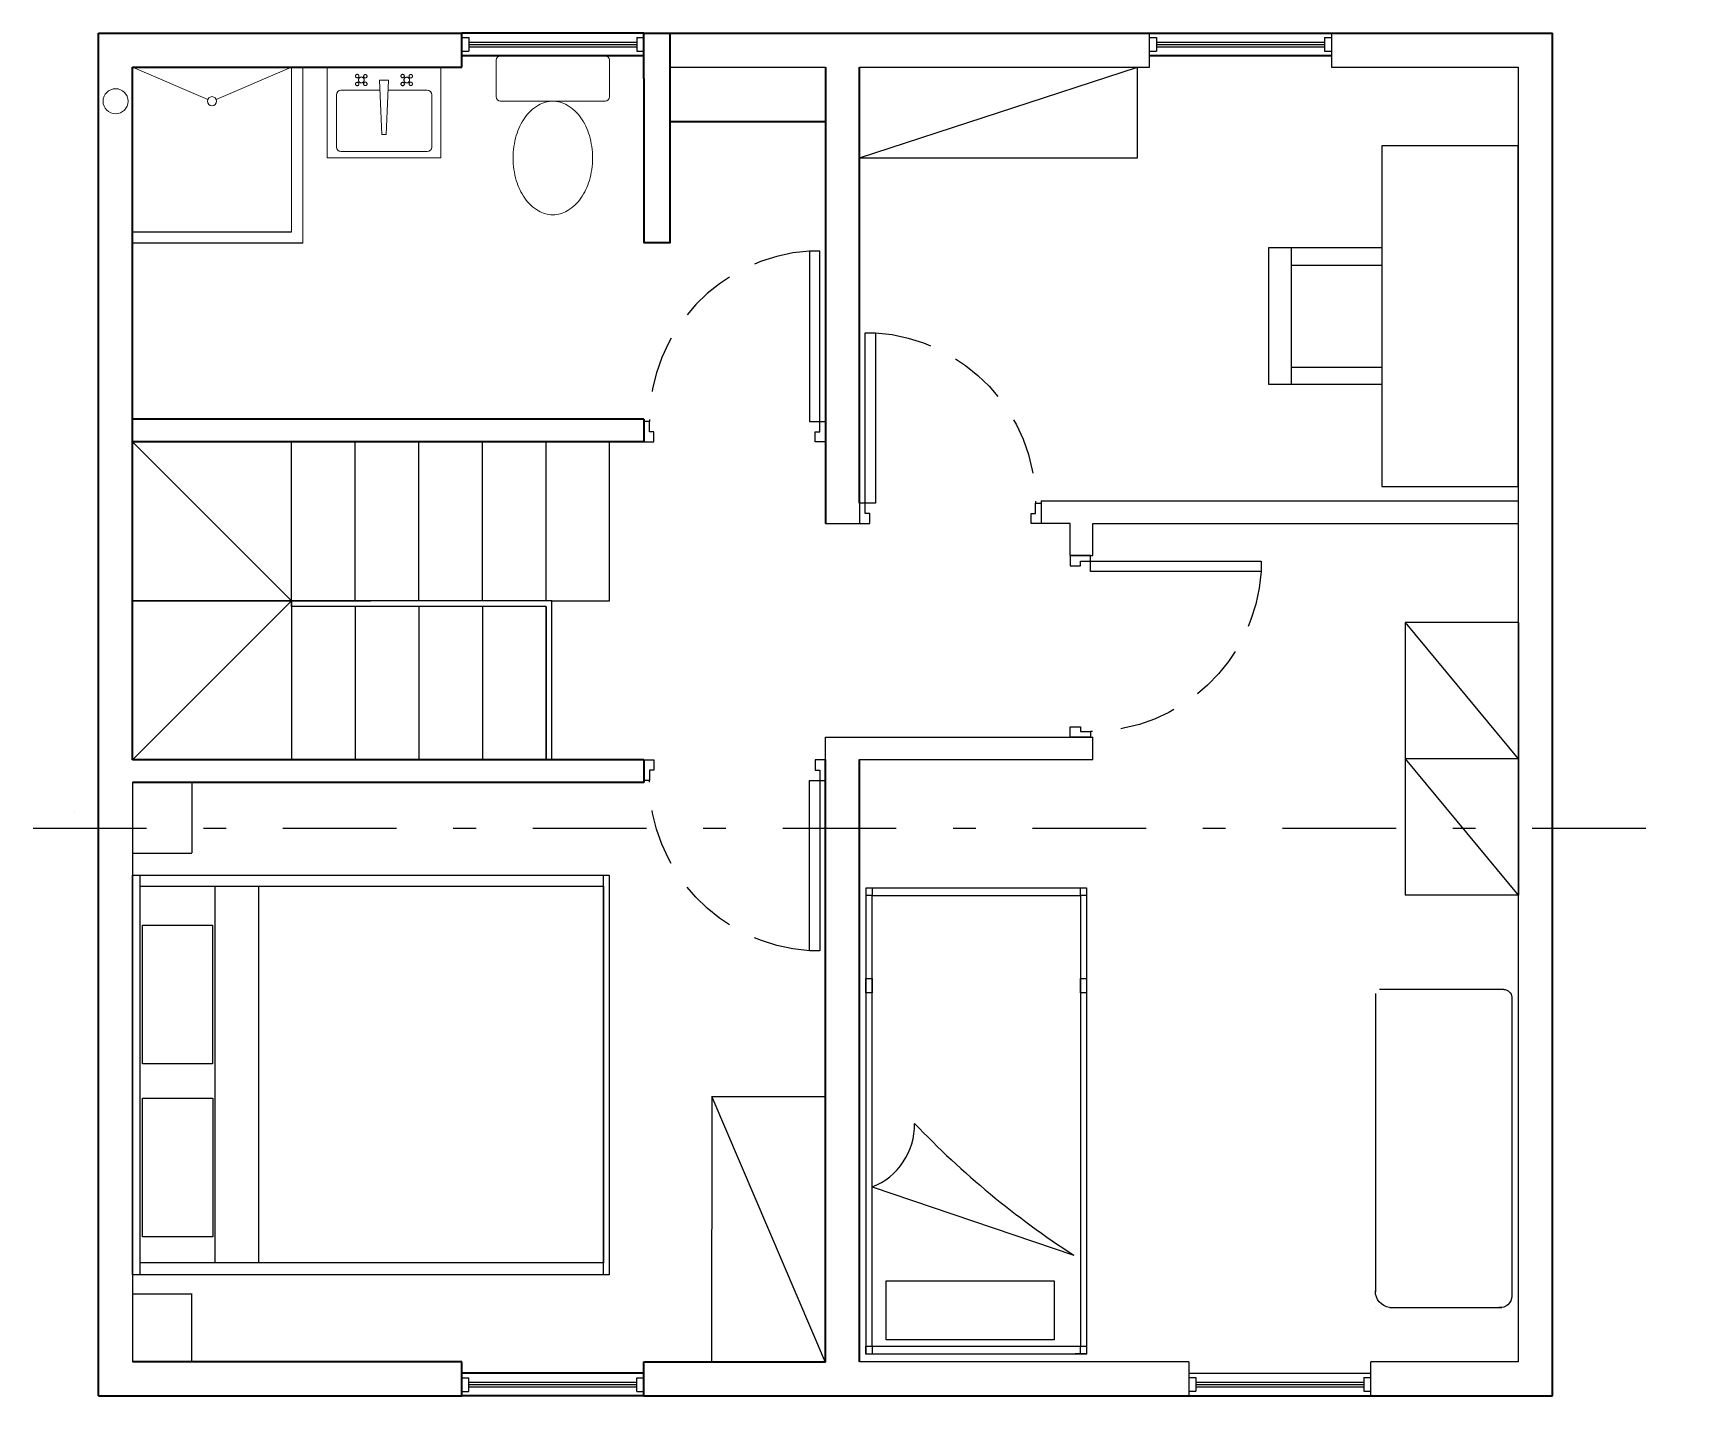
# Model space of a CAD drawing. Header units: inches. Extents: x 15.77 to 23.04, y 14.71 to 20.71.
import ezdxf

# ---------------------------------------------------------------- set-up
doc = ezdxf.new("R2010")
doc.units = ezdxf.units.IN
doc.header["$MEASUREMENT"] = 0
doc.linetypes.add('DASHDOT', pattern=[1, 0.5, -0.25, 0, -0.25])
doc.linetypes.add('HIDDEN', pattern=[0.375, 0.25, -0.125])
for name, color, linetype, lineweight in [('A-DOOR-FULL', 4, 'Continuous', 25), ('A-FLOR-LEVL', 7, 'Continuous', 35), ('A-FLOR-STRS', 4, 'Continuous', 25), ('A-FURN', 8, 'Continuous', 18), ('A-GLAZ-FULL', 4, 'Continuous', 25), ('A-WALL-FULL-EXTR', 7, 'Continuous', 35), ('A-WALL-FULL-INTR', 7, 'Continuous', 35)]:
    doc.layers.add(name, color=color, linetype=linetype, lineweight=lineweight)

# ---------------------------------------------------------------- blocks, each defined once
blk = doc.blocks.new('INOD')
for p, q in [((0.23, 0), (-0.23, 0)), ((-0.25, -0.02), (-0.25, -0.18)), ((0.25, -0.18), (0.25, -0.02)), ((-0.23, -0.2), (0.23, -0.2))]:
    blk.add_line(p, q)
blk.add_lwpolyline([(-0.175, -0.45, 0.07067), (-0.1609, -0.5491, 0.082314), (-0.1237, -0.6268, 0.106842), (-0.0634, -0.6826, 0.13438), (0, -0.7, 0.13438), (0.0634, -0.6826, 0.106842), (0.1237, -0.6268, 0.082314), (0.1609, -0.5491, 0.07067), (0.175, -0.45, 0.07067), (0.1609, -0.3509, 0.082314), (0.1237, -0.2732, 0.106842), (0.0634, -0.2174, 0.13438), (0, -0.2, 0.13438), (-0.0634, -0.2174, 0.106842), (-0.1237, -0.2732, 0.082314), (-0.1609, -0.3509, 0.07067)], format="xyb", close=True)
for centre, start, end in [((-0.23, -0.02), 90, 180), ((0.23, -0.02), 0, 90), ((-0.23, -0.18), 180, 270), ((0.23, -0.18), 270, 0)]:
    blk.add_arc(centre, 0.02, start, end)
blk = doc.blocks.new('DOOR-75')
for points in [[(-0.07, 0.84), (-0.07, 0.09), (-0.025, 0.09), (-0.025, 0.84), (-0.07, 0.84)], [(-0.775, 0.09), (-0.8, 0.09), (-0.8, 0), (-0.755, 0), (-0.755, 0.045), (-0.775, 0.045), (-0.775, 0.09)], [(-0.025, 0.09), (0, 0.09), (0, 0), (-0.045, 0), (-0.045, 0.045), (-0.025, 0.045), (-0.025, 0.09)]]:
    blk.add_lwpolyline(points)
at = {"linetype": 'HIDDEN'}
blk.add_arc((-0.0225, 0.089), 0.7525, 93.61808, 179.92486, dxfattribs=at)

msp = doc.modelspace()

# ---------------------------------------------------------------- linework, layer by layer
for p, q in [((20.682, 20.5572), (20.682, 20.7072)), ((21.482, 20.7072), (21.482, 20.5572)), ((19.4047, 20.1572), (20.6292, 20.5572)), ((16.2047, 19.8322), (16.9047, 19.8322)), ((16.9547, 19.7822), (16.2047, 19.7822)), ((21.3047, 19.761), (21.3047, 19.161)), ((21.3047, 19.236), (21.7047, 19.236)), ((20.2047, 18.6476), (22.3047, 18.6476)), ((20.2047, 18.6476), (20.2047, 18.6376)), ((19.2547, 18.5476), (19.4047, 18.5476)), ((20.3323, 18.5476), (20.2047, 18.5476)), ((20.4323, 18.5476), (22.3047, 18.5476)), ((20.3323, 18.4072), (20.4323, 18.4072)), ((16.2047, 17.4072), (16.2047, 14.8572)), ((15.951, 17.2748), (15.951, 17.2748)), ((20.855, 14.8572), (20.855, 14.7072)), ((21.655, 14.7072), (21.655, 14.8572)), ((20.855, 14.8072), (21.655, 14.8072))]:
    msp.add_line(p, q)
at = {"color": 6}
for p, q in [((22.3064, 18.1116), (21.8064, 18.1116)), ((21.8067, 18.1116), (22.305, 17.5115)), ((21.8067, 18.1115), (21.8067, 17.5115)), ((22.3064, 18.1116), (22.3064, 17.5116)), ((22.3064, 17.5115), (21.8064, 17.5115)), ((21.8064, 17.5115), (22.3047, 16.9114)), ((22.3067, 17.5115), (21.8067, 17.5115)), ((21.8067, 17.5114), (21.8067, 16.9114)), ((22.3064, 17.5115), (22.3064, 16.9115)), ((16.4658, 17.4064), (16.4658, 17.0987)), ((16.2058, 17.0972), (16.4658, 17.0972)), ((16.2044, 15.2397), (16.2044, 17.0003)), ((16.2044, 17.0003), (18.3032, 17.0003)), ((16.2381, 15.2397), (16.2381, 17.0003)), ((18.2773, 15.2397), (18.2773, 17.0003)), ((18.3032, 17.0003), (18.3032, 15.2397)), ((22.3067, 16.9114), (21.8067, 16.9114)), ((19.2528, 16.0239), (18.7528, 16.0239)), ((18.7547, 16.0258), (18.753, 14.8561)), ((18.7547, 16.0239), (19.253, 14.8561)), ((19.4599, 15.6273), (20.3476, 15.3274)), ((18.3032, 15.2397), (16.2044, 15.2397)), ((16.2065, 15.1571), (16.4665, 15.1571)), ((16.4661, 14.8571), (16.4661, 15.1571)), ((19.253, 14.8561), (18.753, 14.8561)), ((20.4044, 14.892), (20.3544, 14.892)), ((20.3544, 14.892), (20.3544, 14.892))]:
    msp.add_line(p, q, dxfattribs=at)
at = {"color": 2, "linetype": 'DASHDOT'}
msp.add_line((15.7666, 17.2066), (23.0428, 17.2066), dxfattribs=at)
at = {"color": 1}
for p, q in [((21.676, 16.4784), (21.676, 15.1653)), ((22.2406, 16.4967), (21.6934, 16.4967)), ((22.276, 16.4625), (22.276, 15.1467)), ((21.676, 15.0967), (21.676, 15.0967)), ((21.7382, 15.0967), (22.232, 15.0967))]:
    msp.add_line(p, q, dxfattribs=at)
for points in [[(18.5716, 20.5572), (19.2547, 20.5572)], [(19.4047, 20.5572), (20.682, 20.5572)], [(19.4047, 20.5572), (19.4047, 20.1572), (20.6292, 20.1572), (20.6292, 20.5572)], [(21.482, 20.5572), (22.3047, 20.5572), (22.3047, 17.4072)], [(22.3047, 20.211), (21.7047, 20.211), (21.7047, 18.711), (22.3047, 18.711), (22.3047, 20.211)], [(21.7047, 19.761), (21.2047, 19.761), (21.2047, 19.161), (21.7047, 19.161)], [(21.3047, 19.686), (21.7047, 19.686)], [(20.3323, 18.4072), (20.3323, 18.5476)], [(20.4323, 18.4072), (20.4323, 18.5476)], [(19.2547, 17.5072), (19.2547, 17.6072), (20.4323, 17.6072), (20.4323, 17.6072)], [(19.4047, 17.5087), (20.4323, 17.5087), (20.4323, 17.6072)], [(22.3047, 17.4072), (22.3047, 14.8572), (21.655, 14.8572)], [(20.855, 14.8572), (19.4047, 14.8572)]]:
    msp.add_lwpolyline(points)
at = {"color": 6}
for points in [[(18.2773, 15.2932), (16.2381, 15.2932), (16.2381, 16.9516), (18.2773, 16.9516)], [(16.7586, 15.2932), (16.5679, 15.2932), (16.5679, 16.9516), (16.7586, 16.9516)], [(19.4335, 14.8917), (19.4335, 16.9447), (20.4044, 16.9447), (20.4044, 14.8917)], [(19.4335, 16.9108), (19.4335, 16.9447), (19.46, 16.9447), (19.46, 16.9108)], [(19.4599, 14.9251), (19.4599, 16.9108), (20.3777, 16.9108), (20.3777, 14.9251)], [(20.3777, 16.9108), (20.3777, 16.9447), (20.4044, 16.9447), (20.4044, 16.9108)], [(16.5572, 16.1688), (16.2477, 16.1688), (16.2477, 16.779), (16.5572, 16.779)], [(19.4333, 16.4816), (19.4333, 16.5453), (19.4599, 16.5453), (19.4599, 16.4816)], [(20.3777, 16.4816), (20.3777, 16.5453), (20.4044, 16.5453), (20.4044, 16.4816)], [(16.5573, 15.4081), (16.2478, 15.4081), (16.2478, 16.0183), (16.5573, 16.0183)], [(19.5217, 14.9543), (19.5217, 15.2142), (20.261, 15.2142), (20.261, 14.9543)], [(19.4333, 14.8917), (19.4333, 14.9256), (19.4599, 14.9256), (19.4599, 14.8917)], [(20.3779, 14.892), (20.3779, 14.9259), (20.4044, 14.9259), (20.4044, 14.892)]]:
    msp.add_lwpolyline(points, close=True, dxfattribs=at)
at = {"color": 1}
for points in [[(22.2406, 16.4967, -0.40425), (22.276, 16.4625, -0.017071), (22.276, 16.4601, 0.12893)], [(21.7382, 15.0967, -0.386183), (21.676, 15.1694, -69.573669)], [(22.276, 15.1467, -0.451434), (22.2194, 15.0967, -0.036962)]]:
    msp.add_lwpolyline(points, format="xyb", dxfattribs=at)
at = {"color": 6}
for centre, radius, start, end in [((19.3534, 15.901), 0.2937, 291.24894, 1.14698), ((22.4524, 18.5851), 3.8785, 223.672, 237.13396)]:
    msp.add_arc(centre, radius, start, end, dxfattribs=at)
at = {"layer": 'A-FLOR-LEVL'}
for p, q in [((18.4547, 20.7072), (17.6547, 20.7072)), ((19.4047, 20.7072), (22.4547, 20.7072)), ((18.4547, 20.6072), (17.6547, 20.6072)), ((21.482, 20.6072), (20.682, 20.6072)), ((18.4547, 14.8072), (17.6547, 14.8072)), ((18.4547, 14.7072), (17.6547, 14.7072))]:
    msp.add_line(p, q, dxfattribs=at)
at = {"layer": 'A-FLOR-STRS'}
for p, q in [((16.9047, 18.2072), (16.2047, 18.9072)), ((16.9047, 18.2072), (16.9047, 18.9072)), ((17.1847, 18.2072), (17.1847, 18.9072)), ((17.4647, 18.2072), (17.4647, 18.9072)), ((17.7447, 18.2072), (17.7447, 18.9072)), ((18.0247, 18.2072), (18.0247, 18.9072)), ((18.3047, 18.2072), (18.3047, 18.9072)), ((16.9047, 18.2072), (16.2047, 18.2072)), ((16.2047, 18.2072), (17.2532, 18.2072)), ((16.9047, 18.2072), (16.2047, 17.5072)), ((16.9047, 18.2072), (16.9047, 17.5072)), ((16.9047, 18.1822), (16.9047, 18.2072)), ((18.0497, 18.2072), (18.3047, 18.2072)), ((17.1847, 18.1822), (17.1847, 17.5072)), ((17.4647, 18.1822), (17.4647, 17.5072)), ((17.7447, 18.1822), (17.7447, 17.5072)), ((18.0247, 18.1822), (18.0247, 17.5072))]:
    msp.add_line(p, q, dxfattribs=at)
for points in [[(18.0497, 17.5072), (18.0497, 18.2072), (16.9047, 18.2072)], [(18.0247, 17.5072), (18.0247, 18.1822), (16.9047, 18.1822)]]:
    msp.add_lwpolyline(points, dxfattribs=at)
at = {"layer": 'A-FURN'}
for p, q in [((16.5363, 20.415), (16.2047, 20.5572)), ((16.5731, 20.415), (16.9047, 20.5572)), ((16.9047, 20.5572), (16.9047, 19.8322)), ((16.9547, 20.5572), (16.9547, 19.7822)), ((17.061, 20.5572), (17.061, 20.1572)), ((17.561, 20.1572), (17.561, 20.5572)), ((17.2936, 20.4554), (17.1217, 20.4554)), ((17.5017, 20.4554), (17.3298, 20.4554)), ((17.1017, 20.4354), (17.1017, 20.2054)), ((17.5217, 20.2054), (17.5217, 20.4354)), ((17.061, 20.1572), (17.561, 20.1572)), ((17.1217, 20.1854), (17.5017, 20.1854))]:
    msp.add_line(p, q, dxfattribs=at)
at = {"layer": 'A-FURN', "const_width": 0.005}
for points in [[(17.201, 20.5179, 1), (17.186, 20.5179, 1)], [(17.2293, 20.5247, 1), (17.2293, 20.5097, 1)], [(17.401, 20.5179, 1), (17.386, 20.5179, 1)], [(17.4293, 20.5247, 1), (17.4293, 20.5097, 1)], [(17.201, 20.4829, -1), (17.186, 20.4829, -1)], [(17.1992, 20.5004, 1), (17.2242, 20.5004, 1)], [(17.2293, 20.4761, -1), (17.2293, 20.4911, -1)], [(17.401, 20.4829, -1), (17.386, 20.4829, -1)], [(17.3992, 20.5004, 1), (17.4242, 20.5004, 1)], [(17.4293, 20.4761, -1), (17.4293, 20.4911, -1)]]:
    msp.add_lwpolyline(points, format="xyb", close=True, dxfattribs=at)
at = {"layer": 'A-FURN'}
msp.add_lwpolyline([(17.3017, 20.2604), (17.3217, 20.2604), (17.3317, 20.5004), (17.2917, 20.5004)], close=True, dxfattribs=at)
for centre, radius in [((16.1297, 20.4072), 0.055), ((16.5547, 20.4072), 0.02)]:
    msp.add_circle(centre, radius, dxfattribs=at)
for centre, start, end in [((17.1217, 20.4354), 90, 180), ((17.5017, 20.4354), 0, 90), ((17.1217, 20.2054), 180, 270), ((17.5017, 20.2054), 270, 0)]:
    msp.add_arc(centre, 0.02, start, end, dxfattribs=at)
at = {"layer": 'A-GLAZ-FULL'}
for p, q in [((17.6547, 20.6872), (17.6847, 20.6872)), ((17.6847, 20.6672), (18.4247, 20.6672)), ((18.4247, 20.6872), (18.4547, 20.6872)), ((20.682, 20.6872), (20.712, 20.6872)), ((20.712, 20.6672), (21.452, 20.6672)), ((21.452, 20.6872), (21.482, 20.6872)), ((17.6547, 20.6272), (17.6847, 20.6272)), ((17.6847, 20.6572), (18.4247, 20.6572)), ((17.6847, 20.6472), (18.4247, 20.6472)), ((18.4247, 20.6272), (18.4547, 20.6272)), ((20.682, 20.6272), (20.712, 20.6272)), ((20.712, 20.6572), (21.452, 20.6572)), ((20.712, 20.6472), (21.452, 20.6472)), ((21.452, 20.6272), (21.482, 20.6272)), ((17.6547, 14.7872), (17.6847, 14.7872)), ((18.4247, 14.7872), (18.4547, 14.7872)), ((20.855, 14.788), (20.885, 14.788)), ((21.625, 14.788), (21.655, 14.788)), ((17.6547, 14.7272), (17.6847, 14.7272)), ((17.6847, 14.7672), (18.4247, 14.7672)), ((17.6847, 14.7572), (18.4247, 14.7572)), ((17.6847, 14.7472), (18.4247, 14.7472)), ((18.4247, 14.7272), (18.4547, 14.7272)), ((20.855, 14.728), (20.885, 14.728)), ((20.885, 14.768), (21.625, 14.768)), ((20.885, 14.758), (21.625, 14.758)), ((20.885, 14.748), (21.625, 14.748)), ((21.625, 14.728), (21.655, 14.728))]:
    msp.add_line(p, q, dxfattribs=at)
at = {"layer": 'A-GLAZ-FULL', "ltscale": 0.001}
for p, q in [((17.6847, 20.6872), (17.6847, 20.6272)), ((18.4247, 20.6872), (18.4247, 20.6272)), ((20.712, 20.6872), (20.712, 20.6272)), ((21.452, 20.6872), (21.452, 20.6272)), ((17.6847, 14.7272), (17.6847, 14.7872)), ((18.4247, 14.7272), (18.4247, 14.7872)), ((20.885, 14.788), (20.885, 14.728)), ((21.625, 14.788), (21.625, 14.728))]:
    msp.add_line(p, q, dxfattribs=at)
at = {"layer": 'A-WALL-FULL-EXTR'}
for p, q in [((16.0547, 20.7072), (17.6547, 20.7072)), ((16.0547, 14.7072), (16.0547, 20.7072)), ((17.6547, 20.5572), (17.6547, 20.7072)), ((19.2547, 20.7072), (19.4047, 20.7072)), ((22.4547, 14.7072), (22.4547, 20.7072)), ((16.2047, 19.0072), (16.2047, 20.5572)), ((16.2047, 20.5572), (17.6547, 20.5572)), ((19.2547, 20.5572), (19.2547, 18.5476)), ((19.4047, 18.6376), (19.4047, 20.5572)), ((16.2047, 17.5072), (16.2047, 19.0072)), ((19.2547, 17.4072), (19.2547, 17.5087)), ((19.4047, 17.4072), (19.4047, 17.5087)), ((19.2547, 16.1749), (19.2547, 17.4072)), ((19.4047, 15.3749), (19.4047, 17.4072)), ((19.2547, 14.8572), (19.2547, 16.1749)), ((19.4047, 14.8572), (19.4047, 15.3749)), ((17.6547, 14.8572), (16.2047, 14.8572)), ((17.6547, 14.7072), (17.6547, 14.8572)), ((18.4547, 14.7072), (18.4547, 14.8572)), ((18.4547, 14.8572), (19.2547, 14.8572)), ((16.0547, 14.7072), (17.6547, 14.7072)), ((18.4547, 14.7072), (22.4547, 14.7072))]:
    msp.add_line(p, q, dxfattribs=at)
at = {"layer": 'A-WALL-FULL-INTR'}
for p, q in [((18.4547, 20.7072), (19.2547, 20.7072)), ((18.4547, 20.5072), (18.4547, 20.7072)), ((18.5716, 20.3174), (19.2547, 20.3174)), ((18.4547, 19.0072), (16.2047, 19.0072)), ((18.4547, 19.0072), (18.4547, 18.9072)), ((18.4547, 18.9072), (16.2047, 18.9072)), ((18.4547, 17.5072), (16.2047, 17.5072)), ((18.4547, 17.4072), (16.2047, 17.4072))]:
    msp.add_line(p, q, dxfattribs=at)
for points in [[(18.4547, 20.5072), (18.4547, 19.7855), (18.5716, 19.7855), (18.5716, 20.7072)], [(18.4547, 17.5072), (18.4547, 17.4072)]]:
    msp.add_lwpolyline(points, dxfattribs=at)

# ---------------------------------------------------------------- block references
at = {"layer": 'A-DOOR-FULL'}
msp.add_blockref('DOOR-75', (19.2547, 18.9072), dxfattribs=at)
at = {"layer": 'A-DOOR-FULL', "xscale": -1}
msp.add_blockref('DOOR-75', (19.4047, 18.5476), dxfattribs=at)
for p, rotation in [((20.3323, 18.4072), 270.0000000000002), ((19.2547, 17.5072), 180)]:
    msp.add_blockref('DOOR-75', p, dxfattribs=dict(at, rotation=rotation))
at = {"layer": 'A-FURN', "xscale": -1}
msp.add_blockref('INOD', (18.0547, 20.6072), dxfattribs=at)

doc.saveas('drawing.dxf')
